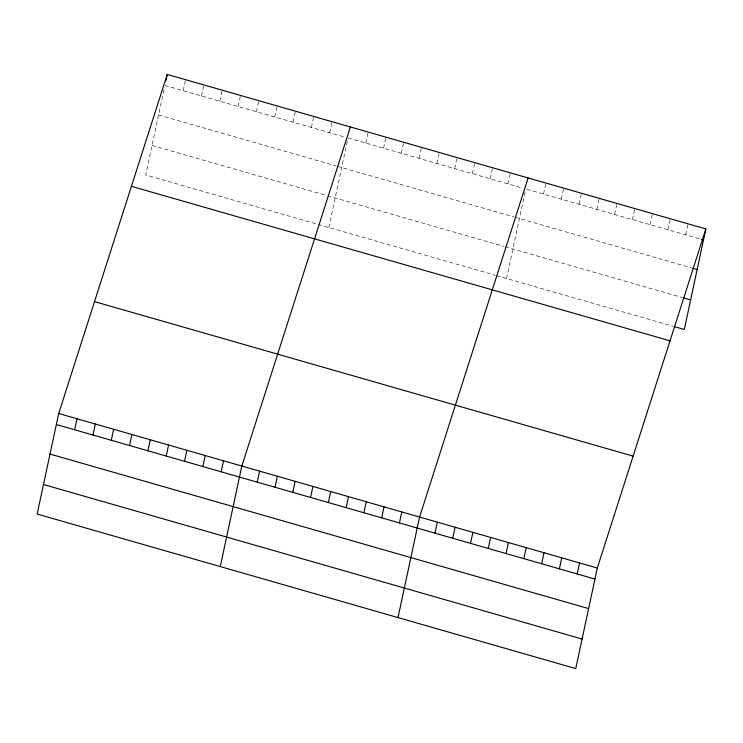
<?xml version="1.0" encoding="UTF-8"?>
<svg xmlns="http://www.w3.org/2000/svg" width="743" height="743" viewBox="0 0 743 743"><rect width="100%" height="100%" fill="white"/><g stroke="black" fill="none" stroke-linecap="round" stroke-linejoin="round"><path stroke-width="0.56" stroke-dasharray="3.71 2.79" d="M163.952 89.81L145.693 174.967L495.451 275.309M183.196 90.692L185.564 79.677M201.511 95.949L203.87 84.925M219.826 101.197L222.185 90.182M238.141 106.453L240.5 95.438M256.446 111.71L258.815 100.686M274.761 116.957L277.12 105.943M293.076 122.214L295.435 111.199M311.391 127.471L313.75 116.456M329.697 132.718L332.065 121.703M328.815 227.507L347.538 140.167M365.788 143.074L368.147 132.059M383.555 148.173L385.923 137.158M401.331 153.272L403.7 142.257M419.108 158.37L421.467 147.355M436.884 163.469L439.243 152.454M454.651 168.568L457.019 157.553M472.427 173.676L474.786 162.652M490.204 178.775L492.563 167.751M507.98 183.874L510.339 172.85M506.559 278.495L525.05 192.251M543.523 194.072L545.882 183.057M561.299 199.17L563.658 188.155M579.076 204.269L581.435 193.254M596.843 209.368L599.211 198.353M614.619 214.467L616.978 203.452M632.395 219.566L634.754 208.551M650.162 224.665L652.53 213.65M667.938 229.763L670.307 218.748M685.715 234.862L688.074 223.847M164.89 85.436L345.857 137.362M348.012 137.975L522.422 188.016M526.861 189.289L700.157 239.005M158.556 114.979L336.291 165.977M337.368 166.283L513.859 216.919M514.973 217.244L691.603 267.917M152.027 145.424L326.539 195.493M327.607 195.799L504.005 246.407M505.11 246.722L681.74 297.395M496.556 275.634L673.186 326.307"/><path stroke-width="1.11" d="M58.706 413.507L37.15 514.054L575.751 668.579L597.307 568.033L705.85 228.946L167.249 74.421L58.706 413.507L597.307 568.033M74.653 429.779L77.021 418.764M165.828 81.033L167.249 74.421M92.968 435.036L95.327 424.012M111.283 440.283L113.642 429.268M129.588 445.54L131.957 434.525M147.903 450.797L150.272 439.772M166.218 456.044L168.577 445.029M184.533 461.301L186.892 450.286M202.839 466.558L205.207 455.543M221.154 471.805L223.513 460.79M220.272 566.593L241.828 466.047L350.371 126.96M257.245 482.161L259.604 471.146M275.012 487.259L277.38 476.244M292.788 492.358L295.147 481.343M310.565 497.457L312.924 486.442M328.341 502.556L330.7 491.541M346.108 507.655L348.476 496.64M363.884 512.763L366.243 501.739M381.661 517.862L384.02 506.837M399.428 522.961L401.796 511.936M398.016 617.582L419.572 517.035L528.115 177.948M434.98 533.158L437.339 522.143M452.756 538.257L455.115 527.242M470.523 543.356L472.892 532.341M488.3 548.455L490.659 537.44M506.076 553.554L508.435 542.539M523.852 558.652L526.211 547.637M541.619 563.751L543.987 552.736M559.395 568.85L561.754 557.835M577.172 573.949L579.531 562.934M705.85 228.946L684.294 329.493L674.3 326.623M701.262 239.33L703.491 239.961M692.708 268.232L697.157 269.505M682.854 297.72L690.628 299.949M131.427 186.317L670.028 340.842M94.528 301.612L633.129 456.137M56.347 424.522L594.948 579.048M50.013 454.066L588.614 608.591M43.484 484.51L582.085 639.036"/></g></svg>
